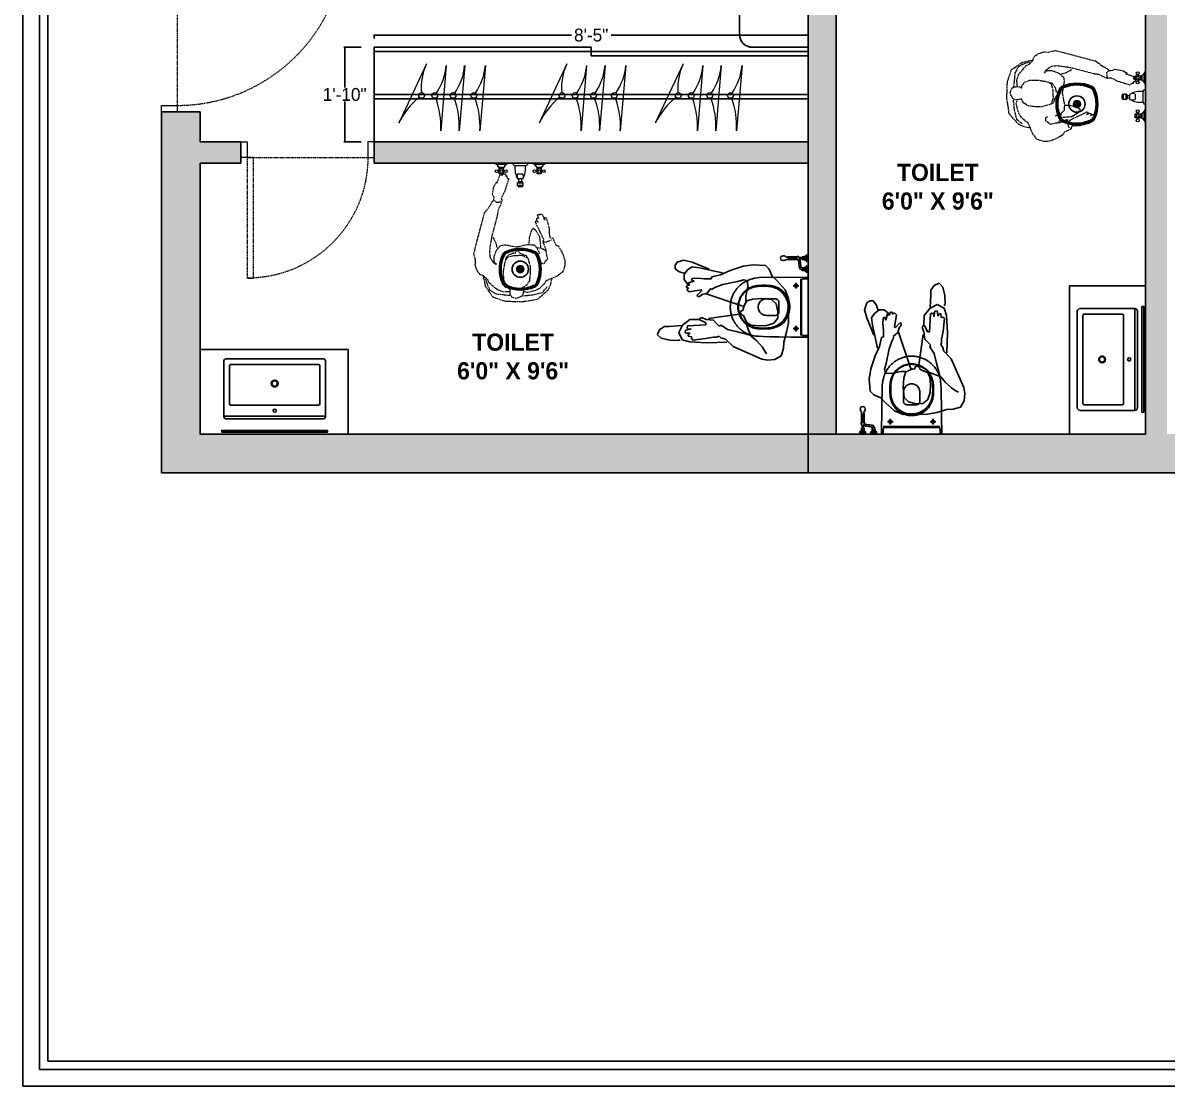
# Model space of a CAD drawing. Header units: inches. Extents: x 9636 to 21597, y -10243 to 557.
# Drawn here: x 10301.2 to 10567.4, y -5453.8 to -5206.4 of the extents above; entities that cross this region are included whole.
import ezdxf

# ---------------------------------------------------------------- set-up
doc = ezdxf.new("R2010")
doc.units = ezdxf.units.IN
doc.header["$MEASUREMENT"] = 0
for name, pattern in [('ACAD_ISO02W100', [15, 12, -3]), ('AUDIT_D_060311083008-3', [0]), ('CENTER2', [1.125, 0.75, -0.125, 0.125, -0.125]), ('DASHED2', [0.375, 0.25, -0.125]), ('HIDDEN', [0.375, 0.25, -0.125])]:
    doc.linetypes.add(name, pattern=pattern)
for name, color, linetype in [('A-DOOR', 251, 'AUDIT_D_060311083008-3'), ('A-Door-Frame', 1, 'Continuous'), ('A-Door-Swing', 8, 'HIDDEN'), ('Edges', 7, 'Continuous'), ('IEL-HATCH-002', 7, 'Continuous'), ('sanit acces', 4, 'Continuous')]:
    doc.layers.add(name, color=color, linetype=linetype)
for name, color, linetype, lineweight in [('col.', 31, 'Continuous', 0), ('FURNI', 140, 'Continuous', 18), ('Furniture', 251, 'Continuous', 18), ('WALL', 23, 'Continuous', 15)]:
    doc.layers.add(name, color=color, linetype=linetype, lineweight=lineweight)
doc.styles.add('HEMI', font='stylu.ttf')
doc.styles.get("Standard").update_dxf_attribs({"font": 'arial.ttf'})
doc.dimstyles.get("Standard").update_dxf_attribs({"dimtxt": 0.18, "dimasz": 0.18, "dimexe": 0.18, "dimexo": 0.0625, "dimgap": 0.09, "dimtad": 0, "dimtih": 1, "dimtoh": 1, "dimdec": 0, "dimzin": 0, "dimdsep": 46, "dimlunit": 4, "dimtxsty": 'Standard', "dimcen": 0.09, "dimadec": 0, "dimazin": 0, "dimtfac": 1, "dimtdec": 0, "dimtofl": 0, "dimtmove": 0, "dimatfit": 3, "dimfxl": 1, "dimtolj": 1, "dimtzin": 0, "dimarcsym": 0})

# ---------------------------------------------------------------- blocks, each defined once
blk = doc.blocks.new('*U122')
at = {"layer": 'A-Door-Frame', "lineweight": 5}
for p, q in [((0, -100), (0, 0)), ((845.5, -100), (845.5, 0))]:
    blk.add_line(p, q, dxfattribs=at)
for points in [[(0, -100), (40, -100), (40, 0), (0, 0)], [(845.5, -100), (805.5, -100), (805.5, 0), (845.5, 0)]]:
    blk.add_lwpolyline(points, dxfattribs=at)
at = {"layer": 'A-Door-Swing', "linetype": 'DASHED2', "lineweight": 5}
blk.add_line((46.8, 0), (812.3, 0), dxfattribs=at)
blk.add_lwpolyline([(40, 0), (40, 765.5), (80, 765.5), (80, 0)], close=True, dxfattribs=at)
blk.add_arc((40, 0), 765.5, 360, 90, dxfattribs=at)
blk = doc.blocks.new('*U11')
at = {"layer": 'A-Door-Frame', "lineweight": 5}
for p, q in [((0, -100), (0, 0)), ((1145.5, -100), (1145.5, 0))]:
    blk.add_line(p, q, dxfattribs=at)
for points in [[(0, -100), (40, -100), (40, 0), (0, 0)], [(1145.5, -100), (1105.5, -100), (1105.5, 0), (1145.5, 0)]]:
    blk.add_lwpolyline(points, dxfattribs=at)
at = {"layer": 'A-Door-Swing', "linetype": 'DASHED2', "lineweight": 5}
blk.add_line((49.5, 0), (1115, 0), dxfattribs=at)
blk.add_lwpolyline([(40, 0), (40, 1065.5), (80, 1065.5), (80, 0)], close=True, dxfattribs=at)
blk.add_arc((40, 0), 1065.5, 360, 90, dxfattribs=at)
blk = doc.blocks.new('R91')
at = {"color": 9, "linetype": 'ByBlock', "true_color": 0xbbbcbf}
for p, q in [((-503, 917), (-524, 846)), ((-441, 953), (-503, 917)), ((-372, 958), (-441, 953)), ((-313, 950), (-372, 958)), ((-340, 863), (-358, 896)), ((-34, 825), (-313, 950)), ((-527, 783), (-554, 685)), ((-524, 846), (-527, 783)), ((-316, 828), (-340, 863)), ((-265, 771), (-316, 828)), ((41, 754), (-34, 825)), ((222, 789), (26, 783)), ((388, 780), (222, 789)), ((460, 759), (388, 780)), ((-554, 685), (-572, 596)), ((-209, 724), (-265, 771)), ((-185, 667), (-209, 724)), ((-200, 715), (-63, 679)), ((-63, 679), (20, 661)), ((85, 742), (41, 754)), ((103, 724), (85, 742)), ((124, 733), (103, 724)), ((157, 733), (124, 733)), ((234, 748), (157, 733)), ((359, 762), (234, 748)), ((371, 745), (359, 762)), ((368, 730), (371, 745)), ((403, 724), (368, 730)), ((383, 697), (403, 709)), ((418, 694), (383, 697)), ((403, 709), (403, 724)), ((433, 691), (418, 694)), ((430, 667), (433, 691)), ((457, 617), (495, 688)), ((495, 688), (460, 759)), ((501, 768), (481, 759)), ((582, 765), (501, 768)), ((665, 745), (582, 765)), ((704, 709), (665, 745)), ((680, 659), (704, 709)), ((-572, 596), (-574, 359)), ((-429, 599), (-468, 549)), ((-361, 620), (-429, 599)), ((-286, 623), (-361, 620)), ((-209, 617), (-286, 623)), ((-167, 596), (-209, 617)), ((-161, 602), (-185, 667)), ((-149, 552), (-167, 596)), ((20, 661), (82, 617)), ((82, 617), (103, 626)), ((103, 626), (130, 599)), ((130, 599), (157, 569)), ((157, 569), (228, 561)), ((228, 561), (270, 543)), ((231, 614), (406, 623)), ((231, 596), (231, 614)), ((290, 566), (231, 596)), ((290, 552), (290, 566)), ((293, 561), (388, 563)), ((374, 656), (430, 667)), ((409, 653), (374, 656)), ((388, 563), (457, 617)), ((406, 623), (412, 638)), ((412, 638), (409, 653)), ((466, 620), (588, 629)), ((588, 629), (635, 629)), ((635, 629), (680, 659)), ((-468, 549), (-470, 486)), ((-470, 486), (-453, 409)), ((-135, 522), (-149, 552)), ((-147, 412), (-132, 457)), ((-117, 516), (-135, 522)), ((-135, 468), (-108, 480)), ((-132, 457), (-135, 468)), ((-105, 498), (-117, 516)), ((-108, 480), (-105, 498)), ((-93, 510), (204, 552)), ((270, 543), (290, 552)), ((-574, 359), (-539, 275)), ((-453, 409), (-408, 367)), ((-408, 367), (-313, 359)), ((-313, 359), (-221, 365)), ((-221, 365), (-167, 382)), ((-176, 243), (-158, 335)), ((-167, 382), (-147, 412)), ((-158, 335), (-158, 385)), ((-129, 433), (237, 311)), ((293, 338), (267, 320)), ((311, 338), (293, 338)), ((317, 326), (311, 338)), ((-539, 275), (-459, 183)), ((-173, 198), (-176, 243)), ((145, 252), (65, 222)), ((177, 269), (145, 252)), ((183, 261), (177, 269)), ((222, 308), (183, 261)), ((267, 320), (222, 308)), ((273, 284), (317, 326)), ((276, 275), (273, 284)), ((394, 293), (276, 275)), ((388, 222), (421, 237)), ((415, 275), (394, 293)), ((400, 255), (415, 275)), ((421, 252), (400, 255)), ((421, 237), (421, 252)), ((-459, 183), (-414, 142)), ((-414, 142), (-384, 73)), ((-164, 183), (-173, 198)), ((-138, 177), (-164, 183)), ((-78, 192), (-138, 177)), ((65, 222), (-78, 192)), ((-4, 85), (88, 127)), ((88, 127), (174, 148)), ((174, 148), (180, 166)), ((180, 166), (246, 166)), ((246, 166), (308, 160)), ((308, 160), (365, 163)), ((344, 189), (403, 207)), ((371, 180), (344, 189)), ((365, 163), (371, 180)), ((406, 216), (388, 222)), ((403, 207), (406, 216)), ((406, 222), (442, 174)), ((442, 124), (409, 79)), ((442, 174), (442, 124)), ((490, 100), (442, 112)), ((-384, 73), (-349, 38)), ((-349, 38), (-230, 29)), ((-230, 29), (-132, 44)), ((-132, 44), (-4, 85)), ((177, 85), (70, 109)), ((293, 59), (177, 85)), ((198, 73), (365, 5)), ((365, 50), (293, 59)), ((409, 79), (365, 50)), ((365, 5), (445, -16)), ((445, -16), (510, 5)), ((531, 68), (490, 100)), ((510, 5), (531, 35)), ((531, 35), (531, 68))]:
    blk.add_line(p, q, dxfattribs=at)
blk = doc.blocks.new('R95')
at = {"color": 0, "linetype": 'ByBlock'}
for p, q in [((-45.2, 731.4), (-98.8, 714.9)), ((-3.9, 729.4), (-45.2, 731.4)), ((49.7, 710.8), (-3.9, 729.4)), ((-136, 663.4), (-154.5, 616)), ((-98.8, 714.9), (-136, 663.4)), ((105.4, 679.9), (49.7, 710.8)), ((113.7, 659.3), (105.4, 679.9)), ((167.3, 634.6), (113.7, 659.3)), ((173.5, 611.9), (167.3, 634.6)), ((-245.3, 595.4), (-317.5, 512.9)), ((-278.3, 484.1), (-259.7, 556.2)), ((-259.7, 556.2), (-214.3, 591.3)), ((-199.9, 616), (-245.3, 595.4)), ((-195.8, 566.5), (-228.8, 531.5)), ((-148.3, 626.3), (-199.9, 616)), ((-171, 581), (-195.8, 566.5)), ((-154.5, 616), (-171, 581)), ((-32.8, 566.5), (-12.2, 578.9)), ((-30.7, 545.9), (-32.8, 566.5)), ((-16.3, 535.6), (-30.7, 545.9)), ((-12.2, 578.9), (4.3, 595.4)), ((4.3, 595.4), (35.3, 587.1)), ((35.3, 587.1), (62.1, 583)), ((62.1, 583), (82.7, 581)), ((82.7, 560.3), (68.3, 581)), ((82.7, 581), (136.4, 558.3)), ((93, 512.9), (82.7, 560.3)), ((91, 541.8), (175.5, 533.6)), ((136.4, 558.3), (157, 564.5)), ((138.4, 585.1), (146.7, 607.8)), ((138.4, 564.5), (138.4, 585.1)), ((146.7, 607.8), (154.9, 624.2)), ((157, 564.5), (220.9, 533.6)), ((202.4, 607.8), (173.5, 611.9)), ((239.5, 607.8), (202.4, 607.8)), ((282.8, 595.4), (239.5, 607.8)), ((311.7, 589.2), (282.8, 595.4)), ((357.1, 552.1), (309.6, 570.7)), ((309.6, 570.7), (332.3, 568.6)), ((326.1, 578.9), (311.7, 589.2)), ((332.3, 568.6), (326.1, 578.9)), ((359.1, 537.7), (357.1, 552.1)), ((-317.5, 512.9), (-336.1, 391.3)), ((-286.5, 405.8), (-278.3, 484.1)), ((-247.4, 492.3), (-261.8, 434.6)), ((-228.8, 531.5), (-247.4, 492.3)), ((-169, 451.1), (-202, 428.4)), ((-113.3, 457.3), (-169, 451.1)), ((-59.6, 457.3), (-113.3, 457.3)), ((2.3, 440.8), (-59.6, 457.3)), ((82.7, 512.9), (41.5, 531.5)), ((113.7, 490.3), (82.7, 512.9)), ((117.8, 440.8), (113.7, 490.3)), ((225.1, 465.5), (167.3, 449)), ((175.5, 533.6), (229.2, 500.6)), ((220.9, 533.6), (293.1, 498.5)), ((243.6, 480), (225.1, 465.5)), ((229.2, 500.6), (243.6, 480)), ((303.5, 500.6), (293.1, 519.1)), ((293.1, 519.1), (317.9, 506.8)), ((293.1, 498.5), (303.5, 500.6)), ((317.9, 506.8), (328.2, 510.9)), ((328.2, 510.9), (322, 525.3)), ((322, 525.3), (348.8, 515)), ((348.8, 515), (355, 525.3)), ((350.9, 535.6), (359.1, 537.7)), ((355, 525.3), (350.9, 535.6)), ((-336.1, 391.3), (-331.9, 261.5)), ((-301, 368.7), (-309.2, 343.9)), ((-288.6, 393.4), (-301, 368.7)), ((-270, 401.6), (-288.6, 393.4)), ((-251.5, 403.7), (-270, 401.6)), ((-261.8, 434.6), (-255.6, 409.9)), ((-226.7, 397.5), (-251.5, 403.7)), ((-220.5, 393.4), (-226.7, 397.5)), ((-216.4, 409.9), (-220.5, 393.4)), ((-202, 428.4), (-216.4, 409.9)), ((31.1, 426.4), (2.3, 440.8)), ((12.6, 432.6), (25, 407.8)), ((25, 407.8), (31.1, 381)), ((31.1, 381), (29.1, 358.4)), ((41.5, 393.4), (31.1, 426.4)), ((49.7, 376.9), (41.5, 393.4)), ((62.1, 364.5), (49.7, 376.9)), ((72.4, 354.2), (62.1, 364.5)), ((99.2, 348), (117.8, 440.8)), ((167.3, 449), (124, 447)), ((-309.2, 343.9), (-298.9, 313)), ((-298.9, 313), (-278.3, 300.6)), ((-278.3, 253.2), (-284.5, 300.6)), ((-278.3, 300.6), (-249.4, 298.6)), ((-253.5, 296.5), (-257.7, 249.1)), ((-249.4, 298.6), (-228.8, 300.6)), ((-228.8, 300.6), (-220.5, 313)), ((-220.5, 313), (-214.3, 286.2)), ((-214.3, 286.2), (-191.7, 261.5)), ((14.6, 278), (-1.9, 271.8)), ((22.9, 304.8), (14.6, 278)), ((16.7, 269.7), (37.3, 292.4)), ((29.1, 329.5), (22.9, 304.8)), ((29.1, 358.4), (29.1, 329.5)), ((37.3, 292.4), (47.6, 317.1)), ((47.6, 317.1), (49.7, 337.7)), ((49.7, 337.7), (62.1, 343.9)), ((62.1, 343.9), (72.4, 354.2)), ((115.7, 259.4), (99.2, 348)), ((633.5, 288.3), (579.9, 269.7)), ((643.8, 273.8), (633.5, 288.3)), ((658.3, 273.8), (643.8, 273.8)), ((658.3, 261.5), (658.3, 273.8)), ((-331.9, 261.5), (-298.9, 164.6)), ((-272.1, 189.3), (-278.3, 253.2)), ((-243.2, 139.9), (-272.1, 189.3)), ((-257.7, 249.1), (-243.2, 203.8)), ((-243.2, 203.8), (-208.2, 160.5)), ((-191.7, 261.5), (-158.6, 249.1)), ((-158.6, 249.1), (-92.6, 247.1)), ((-92.6, 247.1), (-32.8, 257.4)), ((-32.8, 174.9), (-39, 191.4)), ((-39, 191.4), (-20.4, 172.8)), ((-32.8, 257.4), (16.7, 269.7)), ((18.8, 172.8), (72.4, 191.4)), ((72.4, 191.4), (109.5, 224.4)), ((93, 197.6), (128.1, 189.3)), ((109.5, 224.4), (115.7, 259.4)), ((128.1, 189.3), (163.2, 170.8)), ((346.8, 197.6), (183.8, 154.3)), ((388, 203.8), (346.8, 197.6)), ((456.1, 234.7), (388, 203.8)), ((449.9, 189.3), (452, 218.2)), ((464.4, 174.9), (449.9, 189.3)), ((452, 218.2), (460.2, 224.4)), ((472.6, 232.6), (456.1, 234.7)), ((480.9, 228.5), (472.6, 232.6)), ((538.6, 257.4), (480.9, 228.5)), ((579.9, 269.7), (538.6, 257.4)), ((577.8, 172.8), (610.8, 191.4)), ((598.4, 195.5), (666.5, 220.3)), ((610.8, 191.4), (598.4, 195.5)), ((674.8, 261.5), (658.3, 261.5)), ((660.3, 232.6), (674.8, 245)), ((668.6, 228.5), (660.3, 232.6)), ((666.5, 220.3), (668.6, 228.5)), ((674.8, 245), (674.8, 261.5)), ((-298.9, 164.6), (-210.2, 104.8)), ((-204, 121.3), (-243.2, 139.9)), ((-210.2, 104.8), (-125.6, 88.3)), ((-208.2, 160.5), (-183.4, 131.6)), ((-156.6, 104.8), (-204, 121.3)), ((-183.4, 131.6), (-164.8, 125.4)), ((-164.8, 125.4), (-133.9, 94.5)), ((-133.9, 94.5), (-119.5, 61.5)), ((-10.1, 156.4), (-32.8, 174.9)), ((-20.4, 172.8), (18.8, 172.8)), ((14.6, 139.9), (-10.1, 156.4)), ((60, 135.7), (14.6, 139.9)), ((109.5, 141.9), (60, 135.7)), ((183.8, 154.3), (109.5, 141.9)), ((121.9, 32.7), (363.3, 96.6)), ((163.2, 170.8), (175.5, 160.5)), ((363.3, 96.6), (427.2, 144)), ((427.2, 144), (456.1, 158.4)), ((456.1, 158.4), (466.4, 170.8)), ((466.4, 170.8), (487.1, 172.8)), ((487.1, 172.8), (513.9, 160.5)), ((513.9, 160.5), (577.8, 172.8)), ((-119.5, 61.5), (-88.5, 38.9)), ((-88.5, 38.9), (-45.2, 24.4)), ((-45.2, 24.4), (-8.1, 26.5)), ((-8.1, 26.5), (43.5, 14.1)), ((43.5, 14.1), (121.9, 32.7))]:
    blk.add_line(p, q, dxfattribs=at)
blk = doc.blocks.new('Faucet - Bathroom front')
at = {"color": 250}
for p, q in [((-0.5, 4.25), (0.5, 4.25)), ((0.5, 3.75), (-0.5, 3.75)), ((-0.5, 3), (0.5, 3)), ((-0.25, 3), (-0.25, 3.5)), ((0.25, 3.5), (0.25, 3)), ((-5, 0), (-2.25, 0)), ((-4.5087, 0.25), (-2.7408, 0.25)), ((-4, 1.625), (-4.25, 1.625)), ((-4, 1.375), (-4.25, 1.375)), ((-3.1442, 0.75), (-4.0979, 0.75)), ((-3.25, 1.625), (-3, 1.625)), ((-3.25, 1.375), (-3, 1.375)), ((-1.5, 0), (1.5, 0)), ((-1, 0.5), (1, 0.5)), ((0.5, 2), (-0.5, 2)), ((2.25, 0), (5, 0)), ((2.7413, 0.25), (4.5092, 0.25)), ((3.25, 1.625), (3, 1.625)), ((3.25, 1.375), (3, 1.375)), ((4.1058, 0.75), (3.1521, 0.75)), ((4, 1.625), (4.25, 1.625)), ((4, 1.375), (4.25, 1.375))]:
    blk.add_line(p, q, dxfattribs=at)
for points in [[(-0.25, 4.5), (0.25, 4.5)], [(-0.5, 3.75), (-0.5, 4.25)], [(0.25, 3.5), (-0.25, 3.5)], [(0.5, 4.25), (0.5, 3.75)]]:
    blk.add_lwpolyline(points, dxfattribs=at)
for points in [[(-4, 1), (-4, 2), (-3.25, 2), (-3.25, 1)], [(3.25, 1), (3.25, 2), (4, 2), (4, 1)]]:
    blk.add_lwpolyline(points, close=True, dxfattribs=at)
for centre in [(-4.5, 1.5), (-3.625, 1.5), (-2.75, 1.5), (2.75, 1.5), (3.625, 1.5), (4.5, 1.5)]:
    blk.add_circle(centre, 0.2795, dxfattribs=at)
for centre, radius, start, end in [((-0.2575, 4.2575), 0.2426, 88.22243, 181.7776), ((0.2575, 4.2575), 0.2426, 358.2224, 91.77757), ((3, 1), 4.0311, 150.2551, 187.125), ((0.6413, 2.5), 1.246, 156.3417, 203.6583), ((-0.2575, 3.7425), 0.2426, 178.2224, 271.7776), ((0.2575, 3.7425), 0.2426, 268.2224, 1.777565), ((-3, 1), 4.0311, 352.875, 29.74488), ((-0.6413, 2.5), 1.246, 336.3417, 23.65835), ((-5.375, 1.375), 1.4252, 285.2551, 344.7449), ((-1.875, 1.375), 1.4252, 195.2551, 254.7449), ((-0.7962, -0.2038), 0.7327, 106.1502, 163.8498), ((0.7962, -0.2038), 0.7327, 16.1502, 73.84979), ((1.875, 1.375), 1.4252, 285.2551, 344.7449), ((5.375, 1.375), 1.4252, 195.2551, 254.7449)]:
    blk.add_arc(centre, radius, start, end, dxfattribs=at)
blk = doc.blocks.new('20')
at = {"linetype": 'CENTER2'}
for p, q in [((20336.5, 17141.7), (20296.5, 17141.7)), ((20316.5, 17161.7), (20316.5, 17121.7))]:
    blk.add_line(p, q, dxfattribs=at)
at = {"linetype": 'Continuous'}
for p, q in [((20307.3, 17155.2), (20302.8, 17153.4)), ((20304.5, 17146.2), (20304.5, 17147.5)), ((20304.5, 17146.2), (20304.5, 17137.3)), ((20304.5, 17136), (20304.5, 17137.3)), ((20307.3, 17155.2), (20313.6, 17157.8)), ((20318, 17159.7), (20313.6, 17157.8)), ((20315.1, 17123.8), (20319.5, 17125.7)), ((20319.5, 17125.7), (20325.8, 17128.3)), ((20325.8, 17128.3), (20330.3, 17130.1)), ((20328.5, 17147.5), (20328.5, 17146.2)), ((20328.5, 17137.3), (20328.5, 17146.2)), ((20328.5, 17137.3), (20328.5, 17136))]:
    blk.add_line(p, q, dxfattribs=at)
for radius in [43.2, 18.5, 10.6, 9.32]:
    blk.add_circle((20316.5, 17141.7), radius, dxfattribs=at)
for centre, radius, start, end in [((20316.5, 17068.9), 183.5, 65.74286, 114.25553), ((20316.5, 17070.2), 179.3, 65.91547, 114.08459), ((20316.5, 17073.6), 169.8, 66.05042, 113.94992), ((20389.4, 17141.7), 183.5, 155.7431, 204.2554), ((20388.1, 17141.7), 179.3, 155.91556, 204.08443), ((20384.6, 17141.7), 169.8, 156.04625, 203.9541), ((20250.9, 17207.4), 30.4, 108.64001, 161.3731), ((20252.5, 17205.8), 29.5, 107.94938, 162.05143), ((20255.7, 17202.6), 27.4, 107.18361, 162.81397), ((20377.4, 17202.6), 27.4, 17.18844, 72.80849), ((20380.6, 17205.8), 29.5, 17.94957, 72.05046), ((20382.3, 17207.5), 30.3, 18.56171, 71.43789), ((20248.5, 17141.7), 169.8, 336.04613, 23.95396), ((20245, 17141.7), 179.3, 335.91545, 24.08454), ((20243.7, 17141.7), 183.5, 335.7447, 24.25649), ((20316.5, 17141.7), 18, 136.05646, 268.64108), ((20316.5, 17141.7), 18, 136.05646, 268.94354), ((20316.5, 17141.7), 16.4, 124.57314, 280.42686), ((20308.7, 17149), 7.29, 134.21786, 143.11952), ((20316.5, 17141.7), 18, 88.94354, 136.05646), ((20316.5, 17141.7), 13.3, 25.54384, 154.45616), ((20316.5, 17141.7), 13.3, 205.54384, 334.45616), ((20316.5, 17141.7), 16.4, 304.57314, 100.42686), ((20316.1, 17130.5), 6.74, 261.51414, 271.14696), ((20316.5, 17141.7), 18, 268.94354, 316.05646), ((20316.5, 17141.7), 18, 316.05646, 88.94354), ((20317, 17153), 6.74, 81.51489, 91.14773), ((20324.4, 17134.5), 7.29, 314.21786, 323.11952), ((20250.9, 17076.1), 30.4, 198.64926, 251.35141), ((20252.9, 17078.1), 30.1, 198.49133, 251.50896), ((20255.7, 17080.9), 27.4, 197.18923, 252.81192), ((20377.4, 17080.9), 27.4, 287.18229, 342.8172), ((20380.7, 17077.6), 29.4, 287.87921, 342.12036), ((20382.3, 17076), 30.3, 288.56118, 341.42431), ((20316.5, 17214.6), 183.5, 245.74528, 294.25638), ((20316.5, 17213.3), 179.3, 245.91564, 294.08446), ((20316.5, 17209.9), 169.8, 246.05016, 293.94975)]:
    blk.add_arc(centre, radius, start, end, dxfattribs=at)
blk = doc.blocks.new('BASIN23')
at = {"color": 252}
blk.add_line((4619.05, 4552.68), (4590.2, 4552.68), dxfattribs=at)
for points in [[(4618.28, 4553.45), (4590.97, 4553.45, 0.414214), (4590.2, 4552.68), (4590.2, 4537.16, 0.414214), (4590.97, 4536.39), (4618.28, 4536.39, 0.414214), (4619.05, 4537.16), (4619.05, 4552.68, 0.414214)], [(4617.07, 4549.53), (4592.18, 4549.53, 0.414214), (4591.79, 4549.14), (4591.79, 4538.37, 0.414214), (4592.18, 4537.98), (4617.07, 4537.98, 0.414214), (4617.46, 4538.37), (4617.46, 4549.14, 0.414214)]]:
    blk.add_lwpolyline(points, format="xyb", close=True, dxfattribs=at)
for centre, radius in [((4604.62, 4551.1), 0.455), ((4604.62, 4543.42), 0.971), ((4604.62, 4543.42), 0.777)]:
    blk.add_circle(centre, radius, dxfattribs=at)
blk = doc.blocks.new('wall handshower (top)')
at = {"color": 0}
for p, q in [((30, 0), (-30, 0)), ((-30, 0), (-30, -3)), ((30, 0), (30, -3)), ((130, 0), (70, 0)), ((70, 0), (70, -3)), ((130, 0), (130, -3)), ((-27, -4), (27, -4)), ((-22, -10), (0, -10)), ((-14, -10), (-14, -25)), ((-12, -43), (-12, -26)), ((-12, -26), (0, -26)), ((-12, -43), (12, -43)), ((-6, -26), (-6, -10)), ((22, -10), (0, -10)), ((12, -26), (0, -26)), ((6, -26), (6, -10)), ((12, -43), (12, -26)), ((14, -10), (14, -25)), ((73, -4), (127, -4)), ((78, -10), (100, -10)), ((86, -10), (86, -25)), ((88, -43), (88, -26)), ((88, -26), (100, -26)), ((88, -43), (112, -43)), ((88, -101), (88, -95)), ((91, -104), (91, -163)), ((92, -103), (92, -162)), ((94, -26), (94, -10)), ((94, -102), (94, -161)), ((95, -45), (95, -67)), ((96, -101), (96, -160)), ((98, -101), (98, -160)), ((122, -10), (100, -10)), ((112, -26), (100, -26)), ((100, -101), (100, -160)), ((102, -101), (102, -160)), ((104, -101), (104, -160)), ((105, -45), (105, -68)), ((105, -102), (105, -161)), ((106, -26), (106, -10)), ((107, -103), (107, -162)), ((108, -104), (108, -163)), ((111, -101), (111, -95)), ((112, -43), (112, -26)), ((114, -10), (114, -25)), ((88, -108), (88, -165)), ((89, -106), (89, -164)), ((89, -107), (89, -165)), ((110, -106), (110, -164)), ((110, -107), (110, -164)), ((111, -108), (111, -165)), ((111, -108), (111, -165))]:
    blk.add_line(p, q, dxfattribs=at)
for centre, radius, start, end in [((-27, -2), 2.41, 207.9179, 271.9718), ((-15, 2), 13.8, 205.7896, 241.6564), ((-10, -20), 5.86, 230.0793, 254.0924), ((17, -41), 24.5, 184.3011, 218.585), ((22, -36), 32.1, 219.6697, 269.6336), ((22, -38), 15.3, 199.0504, 270.6085), ((10, -20), 5.86, 285.9076, 309.9207), ((15, 2), 13.8, 298.3436, 334.2104), ((-21, -679), 627, 81.0602, 86.0403), ((-119, -1559), 1497, 82.5073, 84.5933), ((27, -2), 2.41, 268.0282, 332.0821), ((73, -2), 2.41, 207.9179, 271.9718), ((85, 2), 13.8, 205.7896, 241.6564), ((71, -104), 44.8, 58.5932, 83.7686), ((73, -100), 26.8, 64.0824, 83.2266), ((115, -81), 30.7, 168.4004, 207.2273), ((100, -83), 16.7, 30.5106, 149.4894), ((90, -20), 5.86, 230.0793, 254.0924), ((90, -105), 2.8, 137.3065, 222.6935), ((100, -108), 17.6, 49.0147, 130.9853), ((100, -110), 14.6, 37.5398, 142.4602), ((100, -110), 13.8, 33.1371, 146.8629), ((100, -112), 12.9, 26.3551, 153.6449), ((89, -102), 1.5, 143.1441, 216.8559), ((100, -113), 12.6, 23.4368, 156.5632), ((100, -37), 10, 215.7762, 324.2238), ((84, -81), 30.7, 332.7727, 11.5996), ((110, -102), 1.5, 323.1441, 36.8559), ((109, -105), 2.8, 317.3065, 42.6935), ((110, -20), 5.86, 285.9076, 309.9207), ((115, 2), 13.8, 298.3436, 334.2104), ((127, -2), 2.41, 268.0282, 332.0821), ((120, -215), 42.7, 153.5123, 181.2517), ((72, -182), 17, 302.6481, 343.7121), ((90, -169), 2.8, 137.3065, 222.6935), ((89, -107), 1.5, 143.1441, 216.8559), ((100, -174), 14.6, 37.5398, 142.4602), ((100, -175), 13.8, 33.1371, 146.8629), ((100, -177), 12.9, 26.3551, 153.6449), ((89, -166), 1.5, 143.1441, 216.8559), ((100, -178), 12.6, 23.4368, 156.5632), ((89, -172), 1.5, 143.1441, 216.8559), ((42, -182), 47.1, 354.3747, 11.6429), ((157, -182), 47.1, 168.3571, 185.6253), ((127, -182), 17, 196.2879, 237.3519), ((110, -107), 1.5, 323.1441, 36.8559), ((110, -166), 1.5, 323.1441, 36.8559), ((109, -169), 2.8, 317.3065, 42.6935), ((110, -172), 1.5, 323.1441, 36.8559), ((79, -215), 42.7, 358.7483, 26.4877), ((100, -217), 22.5, 179.1351, 0.8649)]:
    blk.add_arc(centre, radius, start, end, dxfattribs=at)
blk = doc.blocks.new('Duravit Wall Hung Toilet pl')
at = {"layer": 'Edges'}
for p, q in [((0.4975, 0.5127), (0.4977, 0.5136)), ((0.4975, 0.5118), (0.4975, 0.5127)), ((0.5001, 0.2238), (0.4975, 0.5118)), ((0.4977, 0.5136), (0.498, 0.5144)), ((0.498, 0.5144), (0.4984, 0.5153)), ((0.4984, 0.5153), (0.4989, 0.516)), ((0.4989, 0.516), (0.4995, 0.5167)), ((0.4995, 0.5167), (0.5002, 0.5173)), ((0.5002, 0.5173), (0.501, 0.5178)), ((0.501, 0.5178), (0.5018, 0.5183)), ((0.5018, 0.5183), (0.5027, 0.5186)), ((0.5027, 0.5186), (0.5036, 0.5187)), ((0.5036, 0.5187), (0.5045, 0.5188)), ((0.5045, 0.5188), (0.5074, 0.5188)), ((0.5074, 0.4888), (0.5074, 0.5188)), ((0.5074, 0.5188), (0.8527, 0.5188)), ((0.5075, 0.4875), (0.5074, 0.4888)), ((0.5078, 0.4862), (0.5075, 0.4875)), ((0.5082, 0.485), (0.5078, 0.4862)), ((0.8523, 0.4862), (0.8519, 0.485)), ((0.8526, 0.4875), (0.8523, 0.4862)), ((0.8527, 0.4888), (0.8526, 0.4875)), ((0.8527, 0.4888), (0.8527, 0.5188)), ((0.8527, 0.5188), (0.8556, 0.5188)), ((0.8556, 0.5188), (0.8565, 0.5187)), ((0.8565, 0.5187), (0.8574, 0.5186)), ((0.8574, 0.5186), (0.8583, 0.5183)), ((0.8583, 0.5183), (0.8591, 0.5178)), ((0.8591, 0.5178), (0.8599, 0.5173)), ((0.8599, 0.5173), (0.8606, 0.5167)), ((0.8606, 0.5167), (0.8612, 0.516)), ((0.8612, 0.516), (0.8617, 0.5153)), ((0.8617, 0.5153), (0.8621, 0.5144)), ((0.8621, 0.5144), (0.8624, 0.5136)), ((0.8624, 0.5136), (0.8626, 0.5127)), ((0.8626, 0.5127), (0.8626, 0.5118)), ((0.8527, 0.4738), (0.5074, 0.4738)), ((0.5088, 0.4838), (0.5082, 0.485)), ((0.5095, 0.4827), (0.5088, 0.4838)), ((0.5104, 0.4817), (0.5095, 0.4827)), ((0.5113, 0.4809), (0.5104, 0.4817)), ((0.5124, 0.4801), (0.5113, 0.4809)), ((0.5136, 0.4796), (0.5124, 0.4801)), ((0.5148, 0.4791), (0.5136, 0.4796)), ((0.5161, 0.4789), (0.5148, 0.4791)), ((0.5174, 0.4788), (0.5161, 0.4789)), ((0.8427, 0.4788), (0.5174, 0.4788)), ((0.5331, 0.4438), (0.5401, 0.4438)), ((0.5401, 0.4438), (0.5404, 0.4464)), ((0.5404, 0.4412), (0.5401, 0.4438)), ((0.5401, 0.4438), (0.5501, 0.4438)), ((0.5404, 0.4464), (0.5414, 0.4488)), ((0.5414, 0.4388), (0.5404, 0.4412)), ((0.5414, 0.4488), (0.543, 0.4509)), ((0.543, 0.4367), (0.5414, 0.4388)), ((0.543, 0.4509), (0.5451, 0.4525)), ((0.5451, 0.4351), (0.543, 0.4367)), ((0.5451, 0.4525), (0.5475, 0.4535)), ((0.5475, 0.4341), (0.5451, 0.4351)), ((0.5475, 0.4535), (0.5501, 0.4538)), ((0.5501, 0.4338), (0.5475, 0.4341)), ((0.5501, 0.4538), (0.5501, 0.4608)), ((0.5501, 0.4538), (0.5526, 0.4535)), ((0.5501, 0.4438), (0.5501, 0.4538)), ((0.5501, 0.4438), (0.5601, 0.4438)), ((0.5501, 0.4338), (0.5501, 0.4438)), ((0.5526, 0.4341), (0.5501, 0.4338)), ((0.5501, 0.4268), (0.5501, 0.4338)), ((0.5526, 0.4535), (0.5551, 0.4525)), ((0.5551, 0.4351), (0.5526, 0.4341)), ((0.5551, 0.4525), (0.5571, 0.4509)), ((0.5571, 0.4367), (0.5551, 0.4351)), ((0.5571, 0.4509), (0.5587, 0.4488)), ((0.5587, 0.4388), (0.5571, 0.4367)), ((0.5587, 0.4488), (0.5597, 0.4464)), ((0.5597, 0.4412), (0.5587, 0.4388)), ((0.5597, 0.4464), (0.5601, 0.4438)), ((0.5601, 0.4438), (0.5597, 0.4412)), ((0.5601, 0.4438), (0.5671, 0.4438)), ((0.8001, 0.4438), (0.7931, 0.4438)), ((0.8001, 0.4438), (0.8004, 0.4464)), ((0.8101, 0.4438), (0.8001, 0.4438)), ((0.8004, 0.4412), (0.8001, 0.4438)), ((0.8004, 0.4464), (0.8014, 0.4488)), ((0.8014, 0.4388), (0.8004, 0.4412)), ((0.8014, 0.4488), (0.803, 0.4509)), ((0.803, 0.4367), (0.8014, 0.4388)), ((0.803, 0.4509), (0.8051, 0.4525)), ((0.8051, 0.4351), (0.803, 0.4367)), ((0.8051, 0.4525), (0.8075, 0.4535)), ((0.8075, 0.4341), (0.8051, 0.4351)), ((0.8075, 0.4535), (0.8101, 0.4538)), ((0.8101, 0.4338), (0.8075, 0.4341)), ((0.8101, 0.4538), (0.8101, 0.4608)), ((0.8101, 0.4538), (0.8126, 0.4535)), ((0.8101, 0.4438), (0.8101, 0.4538)), ((0.8201, 0.4438), (0.8101, 0.4438)), ((0.8101, 0.4338), (0.8101, 0.4438)), ((0.8126, 0.4341), (0.8101, 0.4338)), ((0.8101, 0.4268), (0.8101, 0.4338)), ((0.8126, 0.4535), (0.8151, 0.4525)), ((0.8151, 0.4351), (0.8126, 0.4341)), ((0.8151, 0.4525), (0.8171, 0.4509)), ((0.8171, 0.4367), (0.8151, 0.4351)), ((0.8171, 0.4509), (0.8187, 0.4488)), ((0.8187, 0.4388), (0.8171, 0.4367)), ((0.8187, 0.4488), (0.8197, 0.4464)), ((0.8197, 0.4412), (0.8187, 0.4388)), ((0.8197, 0.4464), (0.8201, 0.4438)), ((0.8201, 0.4438), (0.8197, 0.4412)), ((0.8271, 0.4438), (0.8201, 0.4438)), ((0.844, 0.4789), (0.8427, 0.4788)), ((0.8453, 0.4791), (0.844, 0.4789)), ((0.8465, 0.4796), (0.8453, 0.4791)), ((0.8477, 0.4801), (0.8465, 0.4796)), ((0.8488, 0.4809), (0.8477, 0.4801)), ((0.8498, 0.4817), (0.8488, 0.4809)), ((0.8506, 0.4827), (0.8498, 0.4817)), ((0.8513, 0.4838), (0.8506, 0.4827)), ((0.8519, 0.485), (0.8513, 0.4838))]:
    blk.add_line(p, q, dxfattribs=at)
for points in [[(0.8626, 0.5118), (0.8616, 0.4157), (0.8606, 0.3413), (0.8595, 0.2857), (0.8583, 0.2458), (0.857, 0.2184), (0.8556, 0.2007), (0.8541, 0.1894), (0.8525, 0.1816), (0.8507, 0.1747), (0.8488, 0.1682), (0.8467, 0.1621), (0.8445, 0.1562), (0.8422, 0.1506), (0.8397, 0.1451), (0.837, 0.1399), (0.8342, 0.1348), (0.8312, 0.1298), (0.828, 0.1249), (0.8247, 0.1201), (0.8212, 0.1155), (0.8176, 0.1109), (0.8139, 0.1065), (0.8099, 0.1021), (0.8059, 0.098), (0.8017, 0.0939), (0.7974, 0.09), (0.793, 0.0862), (0.7884, 0.0826), (0.7837, 0.0791), (0.7789, 0.0758), (0.774, 0.0727), (0.769, 0.0697), (0.7639, 0.0668), (0.7588, 0.0642), (0.7535, 0.0617), (0.7482, 0.0594), (0.7427, 0.0572), (0.7373, 0.0553), (0.7317, 0.0535), (0.7261, 0.0519), (0.7205, 0.0505), (0.7148, 0.0493), (0.709, 0.0482), (0.7033, 0.0474), (0.6975, 0.0467), (0.6917, 0.0462), (0.6859, 0.0459), (0.6801, 0.0458), (0.6742, 0.0459), (0.6684, 0.0462), (0.6626, 0.0467), (0.6568, 0.0474), (0.6511, 0.0482), (0.6453, 0.0493), (0.6396, 0.0505), (0.634, 0.0519), (0.6284, 0.0535), (0.6229, 0.0553), (0.6174, 0.0572), (0.612, 0.0594), (0.6066, 0.0617), (0.6014, 0.0642), (0.5962, 0.0668), (0.5911, 0.0697), (0.5861, 0.0727), (0.5812, 0.0758), (0.5764, 0.0791), (0.5717, 0.0826), (0.5672, 0.0862), (0.5627, 0.09), (0.5584, 0.0939), (0.5542, 0.098), (0.5502, 0.1022), (0.5462, 0.1065), (0.5424, 0.1111), (0.5387, 0.1159), (0.535, 0.121), (0.5315, 0.1265), (0.5279, 0.1322), (0.5244, 0.1384), (0.521, 0.1451), (0.5176, 0.1524), (0.5143, 0.1607), (0.5111, 0.17), (0.508, 0.1808), (0.5052, 0.1932), (0.5025, 0.2074), (0.5001, 0.2238)], [(0.6801, 0.0908), (0.6679, 0.0926), (0.6573, 0.0946), (0.648, 0.0968), (0.64, 0.0991), (0.633, 0.1015), (0.6269, 0.104), (0.6215, 0.1066), (0.6165, 0.1092), (0.6119, 0.1118), (0.6076, 0.1144), (0.6036, 0.1171), (0.5998, 0.1199), (0.5962, 0.1227), (0.5929, 0.1256), (0.5896, 0.1285), (0.5865, 0.1316), (0.5835, 0.1347), (0.5807, 0.1379), (0.5779, 0.1413), (0.5752, 0.1447), (0.5727, 0.1482), (0.5702, 0.1518), (0.5679, 0.1555), (0.5657, 0.1592), (0.5637, 0.1631), (0.5618, 0.1669), (0.5599, 0.1709), (0.5583, 0.1749), (0.5567, 0.1789), (0.5553, 0.183), (0.5541, 0.1872), (0.5529, 0.1914), (0.5519, 0.1956), (0.5511, 0.1999), (0.5503, 0.2043), (0.5497, 0.2087), (0.5492, 0.2133), (0.5487, 0.218), (0.5484, 0.2229), (0.5481, 0.2279), (0.5479, 0.2332), (0.5477, 0.2385), (0.5476, 0.244), (0.5476, 0.2496), (0.5476, 0.2551), (0.5477, 0.2606), (0.5479, 0.266), (0.5481, 0.2712), (0.5484, 0.2763), (0.5487, 0.2811), (0.5492, 0.2858), (0.5497, 0.2904), (0.5503, 0.2949), (0.5511, 0.2992), (0.5519, 0.3035), (0.5529, 0.3078), (0.5541, 0.3119), (0.5553, 0.3161), (0.5567, 0.3202), (0.5583, 0.3242), (0.5599, 0.3283), (0.5618, 0.3322), (0.5637, 0.3361), (0.5657, 0.3399), (0.5679, 0.3436), (0.5702, 0.3473), (0.5727, 0.3509), (0.5752, 0.3544), (0.5779, 0.3578), (0.5807, 0.3612), (0.5835, 0.3644), (0.5865, 0.3676), (0.5896, 0.3706), (0.5928, 0.3736), (0.5961, 0.3764), (0.5995, 0.3791), (0.6029, 0.3817), (0.6065, 0.3842), (0.6101, 0.3866), (0.6138, 0.3888), (0.6176, 0.391), (0.6215, 0.393), (0.6254, 0.3949), (0.6293, 0.3966), (0.6334, 0.3982), (0.6375, 0.3997), (0.6416, 0.401), (0.6458, 0.4022), (0.65, 0.4033), (0.6542, 0.4042), (0.6585, 0.405), (0.6628, 0.4057), (0.6671, 0.4062), (0.6714, 0.4065), (0.6757, 0.4067), (0.6801, 0.4068), (0.6844, 0.4067), (0.6888, 0.4065), (0.6932, 0.4061), (0.6977, 0.4055), (0.7023, 0.4047), (0.7071, 0.4037), (0.712, 0.4025), (0.7171, 0.4011), (0.7224, 0.3994), (0.728, 0.3973), (0.7341, 0.3947), (0.7407, 0.3914), (0.748, 0.3873), (0.756, 0.3822), (0.7648, 0.3761), (0.7747, 0.3687)], [(0.7711, 0.132), (0.7617, 0.1249), (0.7531, 0.119), (0.7454, 0.1141), (0.7384, 0.1101), (0.7321, 0.1069), (0.7262, 0.1044), (0.7208, 0.1024), (0.7157, 0.1008), (0.7108, 0.0994), (0.7061, 0.0982), (0.7015, 0.0973), (0.697, 0.0965), (0.6927, 0.096), (0.6884, 0.0956), (0.6842, 0.0953), (0.6801, 0.0953), (0.6759, 0.0953), (0.6717, 0.0956), (0.6675, 0.0959), (0.6634, 0.0964), (0.6593, 0.097), (0.6552, 0.0978), (0.6511, 0.0986), (0.647, 0.0997), (0.643, 0.1008), (0.639, 0.1021), (0.6351, 0.1036), (0.6312, 0.1051), (0.6274, 0.1068), (0.6237, 0.1086), (0.6199, 0.1105), (0.6163, 0.1126), (0.6127, 0.1147), (0.6092, 0.117), (0.6058, 0.1194), (0.6025, 0.1219), (0.5992, 0.1246), (0.5961, 0.1273), (0.593, 0.1301), (0.59, 0.1331), (0.5872, 0.1361), (0.5844, 0.1392), (0.5817, 0.1424), (0.5791, 0.1457), (0.5767, 0.1491), (0.5744, 0.1526), (0.5721, 0.1561), (0.57, 0.1597), (0.568, 0.1634), (0.5662, 0.1671), (0.5645, 0.1709), (0.5628, 0.1748), (0.5614, 0.1787), (0.56, 0.1826), (0.5588, 0.1866), (0.5577, 0.1907), (0.5568, 0.1947), (0.5559, 0.1989), (0.5552, 0.2031), (0.5546, 0.2074), (0.5541, 0.2119), (0.5537, 0.2166), (0.5533, 0.2214), (0.5531, 0.2265), (0.5529, 0.2318), (0.5527, 0.2373), (0.5526, 0.2429), (0.5526, 0.2485), (0.5527, 0.2542), (0.5528, 0.2598), (0.553, 0.2653), (0.5532, 0.2705), (0.5536, 0.2755), (0.554, 0.2803), (0.5545, 0.2848), (0.5552, 0.2892), (0.5559, 0.2934), (0.5567, 0.2975), (0.5576, 0.3015), (0.5587, 0.3055), (0.5599, 0.3094), (0.5612, 0.3132), (0.5626, 0.317), (0.5642, 0.3208), (0.5659, 0.3245), (0.5677, 0.3282), (0.5696, 0.3318), (0.5716, 0.3353), (0.5738, 0.3388), (0.576, 0.3422), (0.5785, 0.3456), (0.5811, 0.349), (0.5839, 0.3523), (0.587, 0.3557), (0.5903, 0.3591), (0.5939, 0.3625), (0.5978, 0.366), (0.6022, 0.3696), (0.6072, 0.3733), (0.613, 0.3771), (0.6198, 0.3811), (0.6276, 0.3852), (0.6368, 0.3896), (0.6474, 0.3941)], [(0.6474, 0.3941), (0.6589, 0.3954), (0.6691, 0.3962), (0.678, 0.3965), (0.6858, 0.3964), (0.6927, 0.3959), (0.6989, 0.3952), (0.7045, 0.3942), (0.7096, 0.3931), (0.7144, 0.3919), (0.719, 0.3906), (0.7233, 0.3891), (0.7274, 0.3876), (0.7314, 0.386), (0.7352, 0.3843), (0.7388, 0.3824), (0.7424, 0.3804), (0.7459, 0.3784), (0.7494, 0.3762), (0.7527, 0.3739), (0.756, 0.3715), (0.7593, 0.369), (0.7624, 0.3664), (0.7654, 0.3637), (0.7684, 0.3609), (0.7713, 0.358), (0.774, 0.355), (0.7767, 0.3519), (0.7793, 0.3487), (0.7817, 0.3455), (0.7841, 0.3422), (0.7864, 0.3388), (0.7885, 0.3353), (0.7905, 0.3318), (0.7924, 0.3282), (0.7942, 0.3245), (0.7959, 0.3208), (0.7975, 0.317), (0.7989, 0.3132), (0.8002, 0.3094), (0.8014, 0.3055), (0.8025, 0.3015), (0.8034, 0.2975), (0.8042, 0.2934), (0.805, 0.2892), (0.8056, 0.2848), (0.8061, 0.2803), (0.8065, 0.2755), (0.8069, 0.2705), (0.8071, 0.2653), (0.8073, 0.2598), (0.8075, 0.2542), (0.8075, 0.2485), (0.8075, 0.2429), (0.8074, 0.2373), (0.8073, 0.2318), (0.807, 0.2265), (0.8068, 0.2214), (0.8064, 0.2165), (0.806, 0.2118), (0.8054, 0.2071), (0.8047, 0.2025), (0.8038, 0.1978), (0.8027, 0.193), (0.8014, 0.1881), (0.7998, 0.1829), (0.7979, 0.1774), (0.7955, 0.1715), (0.7924, 0.1651), (0.7886, 0.1581), (0.7839, 0.1503), (0.7781, 0.1416), (0.7711, 0.132)], [(0.7747, 0.3687), (0.7819, 0.3587), (0.7879, 0.3497), (0.7928, 0.3416), (0.7968, 0.3343), (0.8, 0.3276), (0.8025, 0.3215), (0.8045, 0.3158), (0.8061, 0.3105), (0.8075, 0.3053), (0.8086, 0.3004), (0.8095, 0.2955), (0.8103, 0.2908), (0.8109, 0.286), (0.8114, 0.2812), (0.8117, 0.2763), (0.812, 0.2712), (0.8122, 0.266), (0.8124, 0.2606), (0.8125, 0.2551), (0.8125, 0.2496), (0.8125, 0.244), (0.8124, 0.2385), (0.8122, 0.2332), (0.812, 0.2279), (0.8117, 0.2229), (0.8114, 0.218), (0.8109, 0.2133), (0.8104, 0.2087), (0.8098, 0.2043), (0.809, 0.1999), (0.8082, 0.1956), (0.8072, 0.1914), (0.8061, 0.1872), (0.8048, 0.183), (0.8034, 0.1789), (0.8018, 0.1749), (0.8002, 0.1709), (0.7984, 0.1669), (0.7964, 0.1631), (0.7944, 0.1592), (0.7922, 0.1555), (0.7899, 0.1518), (0.7874, 0.1482), (0.7849, 0.1447), (0.7822, 0.1413), (0.7795, 0.1379), (0.7766, 0.1347), (0.7736, 0.1316), (0.7705, 0.1285), (0.7673, 0.1256), (0.7639, 0.1227), (0.7603, 0.1199), (0.7565, 0.1171), (0.7525, 0.1144), (0.7482, 0.1118), (0.7436, 0.1092), (0.7386, 0.1066), (0.7332, 0.104), (0.7271, 0.1015), (0.7201, 0.0991), (0.7121, 0.0968), (0.7028, 0.0946), (0.6922, 0.0926), (0.6801, 0.0908)], [(0.6496, 0.2247), (0.6447, 0.229), (0.6404, 0.2339), (0.6368, 0.2394), (0.6339, 0.2452), (0.6318, 0.2514), (0.6305, 0.2578), (0.6301, 0.2644), (0.6301, 0.3205), (0.6302, 0.3231), (0.6307, 0.3257), (0.6316, 0.3282), (0.6327, 0.3305), (0.6342, 0.3327), (0.6359, 0.3347), (0.6379, 0.3364), (0.6401, 0.3378), (0.6424, 0.339), (0.6449, 0.3398), (0.6474, 0.3403)], [(0.6474, 0.3403), (0.6501, 0.3405), (0.7101, 0.3405), (0.7127, 0.3403), (0.7152, 0.3398), (0.7177, 0.339), (0.7201, 0.3378), (0.7222, 0.3364), (0.7242, 0.3347), (0.7259, 0.3327), (0.7274, 0.3305), (0.7285, 0.3282), (0.7294, 0.3257), (0.7299, 0.3231), (0.7301, 0.3205)], [(0.7301, 0.3205), (0.7301, 0.2644), (0.7296, 0.2578), (0.7284, 0.2514), (0.7263, 0.2452), (0.7234, 0.2394), (0.7197, 0.2339), (0.7154, 0.229), (0.7105, 0.2247), (0.7051, 0.2211), (0.6992, 0.2182)], [(0.6992, 0.2182), (0.693, 0.2161), (0.6866, 0.2148), (0.6801, 0.2144), (0.6735, 0.2148), (0.6671, 0.2161), (0.6609, 0.2182), (0.6551, 0.2211), (0.6496, 0.2247)]]:
    blk.add_lwpolyline(points, dxfattribs=at)
blk = doc.blocks.new('RGF')
at = {"xscale": 38.34206489527691, "yscale": 38.34206489527691, "zscale": 38.34206489527691}
blk.add_blockref('Duravit Wall Hung Toilet pl', (4343.89, 735.65), dxfattribs=at)
at = {"layer": 'sanit acces', "color": 250, "lineweight": 9, "xscale": -0.025408890989909, "yscale": 0.025408890989909, "zscale": 0.025408890989909}
blk.add_blockref('wall handshower (top)', (4361.11, 755.19), dxfattribs=at)
blk = doc.blocks.new('46u46 u')
at = {"layer": 'Furniture', "color": 133, "lineweight": -2, "true_color": 0x84cdcc}
for p, q in [((1719223.22, 5855.25), (1719238.43, 5853.97)), ((1719223.22, 5850.43), (1719238.43, 5849.14)), ((1719223.22, 5846.14), (1719238.43, 5844.86)), ((1719222.81, 5841.56), (1719236.62, 5835.07))]:
    blk.add_line(p, q, dxfattribs=at)
for centre in [(1719230.18, 5852.56), (1719230.18, 5847.73), (1719230.18, 5843.45), (1719230.18, 5840.42)]:
    blk.add_circle(centre, 0.673, dxfattribs=at)
for centre, radius, start, end in [((1719222.13, 5842.1), 13.19, 55.3487, 85.2486), ((1719237.35, 5835.38), 18.62, 86.6903, 110.6016), ((1719222.13, 5837.28), 13.19, 55.3487, 85.2486), ((1719237.35, 5830.56), 18.62, 86.6903, 110.6016), ((1719222.13, 5833), 13.19, 55.3487, 85.2486), ((1719237.35, 5826.27), 18.62, 86.6903, 110.6016), ((1719228.44, 5853.49), 13.19, 244.7514, 274.6513), ((1719244.98, 5851.7), 18.62, 219.3984, 243.3097)]:
    blk.add_arc(centre, radius, start, end, dxfattribs=at)
blk = doc.blocks.new('*D149')
at = {"color": 254, "lineweight": -2, "transparency": 16777216}
for p, q in [((10379.91, -5212.07), (10375.88, -5212.07)), ((10379.91, -5234.07), (10375.88, -5234.07))]:
    blk.add_line(p, q, dxfattribs=at)
at = {"color": 5, "lineweight": -2, "transparency": 16777216}
for p, q in [((10376.06, -5212.25), (10376.06, -5221.43)), ((10376.06, -5233.89), (10376.06, -5224.72))]:
    blk.add_line(p, q, dxfattribs=at)
at = {"color": 5, "transparency": 16777216}
for points in [[(10376.03, -5212.25), (10376.09, -5212.25), (10376.06, -5212.07)], [(10376.03, -5233.89), (10376.09, -5233.89), (10376.06, -5234.07)]]:
    blk.add_solid(points, dxfattribs=at)
at = {"layer": 'Defpoints', "color": 0, "transparency": 16777216}
for p in [(10382.91, -5212.07), (10376.06, -5234.07), (10382.91, -5234.07)]:
    blk.add_point(p, dxfattribs=at)
at = {"color": 5, "transparency": 16777216, "insert": (10376.06, -5223.07), "char_height": 3, "attachment_point": 5, "style": 'HEMI'}
blk.add_mtext('\\A1;1\'-10"', dxfattribs=at)
blk = doc.blocks.new('*D150')
at = {"color": 254, "lineweight": -2, "transparency": 16777216}
for p, q in [((10382.91, -5210.07), (10382.91, -5209.07)), ((10483.91, -5210.07), (10483.91, -5209.07))]:
    blk.add_line(p, q, dxfattribs=at)
at = {"color": 5, "lineweight": -2, "transparency": 16777216}
for p, q in [((10383.09, -5209.25), (10428.8, -5209.25)), ((10483.73, -5209.25), (10438.03, -5209.25))]:
    blk.add_line(p, q, dxfattribs=at)
at = {"color": 5, "transparency": 16777216}
for points in [[(10383.09, -5209.22), (10383.09, -5209.28), (10382.91, -5209.25)], [(10483.73, -5209.22), (10483.73, -5209.28), (10483.91, -5209.25)]]:
    blk.add_solid(points, dxfattribs=at)
at = {"layer": 'Defpoints', "color": 0, "transparency": 16777216}
for p in [(10483.91, -5209.25), (10382.91, -5213.07), (10483.91, -5213.07)]:
    blk.add_point(p, dxfattribs=at)
at = {"color": 5, "transparency": 16777216, "insert": (10433.41, -5209.25), "char_height": 3, "attachment_point": 5, "style": 'HEMI'}
blk.add_mtext('\\A1;8\'-5"', dxfattribs=at)

msp = doc.modelspace()

# ---------------------------------------------------------------- hatches: boundary and pattern name
at = {"layer": 'IEL-HATCH-002', "true_color": 0xc7c8ca, "transparency": 33554687}
h = msp.add_hatch(color=9, dxfattribs=at)
h.dxf.hatch_style = 1
h.paths.add_polyline_path([(10375.91, -5083.07), (10333.41, -5083.07), (10333.41, -5185.07), (10337.08, -5185.07), (10342.41, -5185.07), (10342.41, -5097.07), (10347.41, -5097.07), (10347.41, -5092.07), (10375.91, -5092.07)])
h.paths.add_polyline_path([(10483.91, -5083.07), (10459.91, -5083.07), (10459.91, -5092.07), (10483.91, -5092.07)])
h.paths.add_polyline_path([(10562.41, -5083.07), (10483.91, -5083.07), (10483.91, -5302.07), (10490.41, -5302.07), (10490.41, -5092.07), (10562.41, -5092.07)])
h.paths.add_polyline_path([(10591.41, -5302.07), (10567.41, -5302.07), (10567.41, -5188.07), (10563.74, -5188.07), (10562.41, -5188.07), (10562.41, -5302.07), (10490.41, -5302.07), (10483.91, -5302.07), (10483.91, -5311.07), (10490.41, -5311.07), (10562.41, -5311.07), (10591.41, -5311.07), (10591.41, -5307.41)])
h.paths.add_polyline_path([(10483.91, -5302.07), (10342.41, -5302.07), (10342.41, -5282.37), (10342.41, -5239.07), (10351.91, -5239.07), (10351.91, -5234.07), (10342.41, -5234.07), (10342.41, -5227.07), (10333.41, -5227.07), (10333.41, -5311.07), (10483.91, -5311.07)])
h.paths.add_polyline_path([(10803.41, -5083.07), (10773.81, -5083.07), (10773.81, -5092.07), (10794.41, -5092.07), (10794.41, -5284.07), (10794.41, -5290.07), (10794.41, -5302.07), (10634.41, -5302.07), (10634.41, -5311.07), (10803.41, -5311.07)])
h.paths.add_polyline_path([(10681.81, -5083.07), (10663.81, -5083.07), (10663.81, -5092.07), (10681.81, -5092.07)], flags=17)
h.paths.add_polyline_path([(10590.81, -5083.07), (10562.41, -5083.07), (10562.41, -5158.07), (10567.41, -5158.07), (10567.41, -5092.07), (10590.81, -5092.07)])
h = msp.add_hatch(color=9, dxfattribs=at)
h.dxf.hatch_style = 1
h.paths.add_polyline_path([(10483.91, -5234.07), (10382.91, -5234.07), (10382.91, -5237.74), (10382.91, -5239.07), (10483.91, -5239.07)])

# ---------------------------------------------------------------- linework, layer by layer
for p, q in [((10483.91, -5083.07), (10483.91, -5311.07)), ((10490.41, -5092.07), (10490.41, -5302.07)), ((10562.41, -5302.07), (10562.41, -5188.07)), ((10382.91, -5212.07), (10433.41, -5212.07)), ((10382.91, -5234.07), (10382.91, -5212.07)), ((10433.41, -5212.07), (10433.41, -5214.07)), ((10382.91, -5213.07), (10483.91, -5213.07)), ((10433.41, -5214.07), (10483.91, -5214.07)), ((10333.41, -5227.07), (10333.41, -5311.07)), ((10342.41, -5227.07), (10333.41, -5227.07)), ((10342.41, -5227.07), (10342.41, -5234.07)), ((10342.41, -5234.07), (10351.91, -5234.07)), ((10351.91, -5234.07), (10351.91, -5239.07)), ((10382.91, -5234.07), (10483.91, -5234.07)), ((10382.91, -5234.07), (10382.91, -5239.07)), ((10342.41, -5239.07), (10342.41, -5302.07)), ((10342.41, -5239.07), (10351.91, -5239.07)), ((10382.91, -5239.07), (10483.91, -5239.07)), ((10490.41, -5302.07), (10342.41, -5302.07)), ((10490.41, -5302.07), (10562.41, -5302.07)), ((10490.41, -5311.07), (10333.41, -5311.07)), ((10481.41, -5311.07), (10562.41, -5311.07)), ((10591.41, -5311.07), (10562.41, -5311.07))]:
    msp.add_line(p, q)
at = {"color": 252, "true_color": 0x939598}
for p, q in [((10382.91, -5223.07), (10483.91, -5223.07)), ((10382.91, -5224.07), (10483.91, -5224.07))]:
    msp.add_line(p, q, dxfattribs=at)
msp.add_lwpolyline([(10483.91, -5212.07), (10470.91, -5212.07, -0.414214), (10467.91, -5209.07), (10467.91, -5197.07, -0.414214), (10470.91, -5194.07), (10483.91, -5194.07)], format="xyb", close=True)
for points in [[(10544.71, -5267.59), (10544.71, -5302.07), (10562.41, -5302.07), (10562.41, -5267.59)], [(10376.89, -5282.37), (10342.41, -5282.37), (10342.41, -5302.07), (10376.89, -5302.07)]]:
    msp.add_lwpolyline(points, close=True)
at = {"color": 143, "true_color": 0x7aafdf}
for points in [[(10561.56, -5272.39), (10561.56, -5297.01), (10561.97, -5297.01), (10561.97, -5272.39)], [(10372.1, -5301.22), (10347.47, -5301.22), (10347.47, -5301.63), (10372.1, -5301.63)]]:
    msp.add_lwpolyline(points, close=True, dxfattribs=at)
at = {"layer": 'FURNI', "color": 18, "lineweight": 25, "true_color": 0x000000}
for points in [[(10301.19, -5453.82), (10301.19, -4987.77), (10953.38, -4987.77), (10953.38, -5453.82)], [(10305.07, -5449.94), (10305.07, -4991.65), (10949.5, -4991.65), (10949.5, -5449.94)], [(10307.01, -5448), (10307.01, -4993.59), (10947.56, -4993.59), (10947.56, -5448)]]:
    msp.add_lwpolyline(points, close=True, dxfattribs=at)

# ---------------------------------------------------------------- block references
at = {"lineweight": 9, "rotation": 270}
for p in [(4553.55, 1714006.91), (4586.22, 1714006.91), (4613.26, 1714006.91)]:
    msp.add_blockref('46u46 u', p, dxfattribs=at)
at = {"lineweight": 9, "xscale": 0.043857671190349, "yscale": 0.043857671190349, "zscale": 0.043857671190349}
for p, rotation in [((11298.23, -6116.32), 89.99999999999997), ((11307.95, -4511.92), 180)]:
    msp.add_blockref('20', p, dxfattribs=dict(at, rotation=rotation))
at = {"rotation": 269.9999999999991}
msp.add_blockref('RGF', (9728.37, -902.58), dxfattribs=at)
for name, p, xscale, yscale, zscale, rotation in [('R91', (10465.62, -5261.97), 0.02391704047119125, 0.02391704047119125, 0.02391704047119125, 179.9999999999991), ('R91', (10497.42, -5283.78), -0.02391704047119125, 0.02391704047119125, 0.02391704047119125, 270), ('BASIN23', (6822.27, -1504.46), 0.8209703137976561, 0.8209703137976561, 0.8209703137976561, 269.9999999999999), ('BASIN23', (14140.03, -1560.31), 0.8209703137976561, 0.8209703137976561, 0.8209703137976561, 180)]:
    msp.add_blockref(name, p, dxfattribs=dict(xscale=xscale, yscale=yscale, zscale=zscale, rotation=rotation))
at = {"xscale": -1, "rotation": 180}
msp.add_blockref('RGF', (6138.02, -4546.54), dxfattribs=at)
at = {"layer": 'A-DOOR', "lineweight": 5, "yscale": 0.03666666666666651, "zscale": 0.03666666666666651}
for name, p, xscale, rotation in [('*U11', (10337.08, -5185.07), 0.03666666666666651, 270), ('*U122', (10351.91, -5237.74), -0.03666666666666651, 180)]:
    msp.add_blockref(name, p, dxfattribs=dict(at, xscale=xscale, rotation=rotation))
at = {"layer": 'col.', "color": 18, "lineweight": 9, "ltscale": 10, "true_color": 0x000000, "xscale": 1.217803065956105, "yscale": 1.217803065956105, "zscale": 1.217803065956105}
for p, rotation in [((10562.41, -5223.6), 89.99999999999997), ((10416.91, -5239.07), 180)]:
    msp.add_blockref('Faucet - Bathroom front', p, dxfattribs=dict(at, rotation=rotation))
at = {"layer": 'WALL', "color": 9, "linetype": 'ACAD_ISO02W100', "true_color": 0xc7c8ca, "xscale": -0.02952721045826081, "yscale": 0.02952721045826081, "zscale": 0.02952721045826081}
for p, rotation in [((10540.05, -5212.41), 180), ((10405.72, -5261.43), 270)]:
    msp.add_blockref('R95', p, dxfattribs=dict(at, rotation=rotation))

# ---------------------------------------------------------------- texts
at = {"color": 1, "lineweight": 15, "char_height": 4, "width": 81.1585, "attachment_point": 3, "rotation": 0.0094, "style": 'HEMI'}
for insert in [(10554.64, -5239.18), (10455.82, -5278.68)]:
    msp.add_mtext('\\pxqc;{\\fStylus BT|b1|i0|c0|p34;TOILET\\P6\'0" X 9\'6"}', dxfattribs=dict(at, insert=insert))

# ---------------------------------------------------------------- dimensions: what is measured, and where the dimension line sits
dim = msp.add_linear_dim(base=(10483.91, -5209.25), p1=(10382.91, -5213.07), p2=(10483.91, -5213.07), dimstyle='Standard', override={"dimtxt": 3, "dimexo": 3, "dimtxsty": 'HEMI', "dimclrd": 5, "dimclre": 254, "dimclrt": 5, "dimfxl": 0.03937, "dimarcsym": 1})
dim.commit()
dim.dimension.update_dxf_attribs({"geometry": '*D150', "text_midpoint": (10433.41, -5209.25)})
dim = msp.add_linear_dim(base=(10376.06, -5234.07), p1=(10382.91, -5212.07), p2=(10382.91, -5234.07), angle=90, dimstyle='Standard', override={"dimtxt": 3, "dimexo": 3, "dimtxsty": 'HEMI', "dimclrd": 5, "dimclre": 254, "dimclrt": 5, "dimfxl": 0.03937, "dimarcsym": 1})
dim.commit()
dim.dimension.update_dxf_attribs({"geometry": '*D149', "text_midpoint": (10376.06, -5223.07)})

doc.saveas('drawing.dxf')
